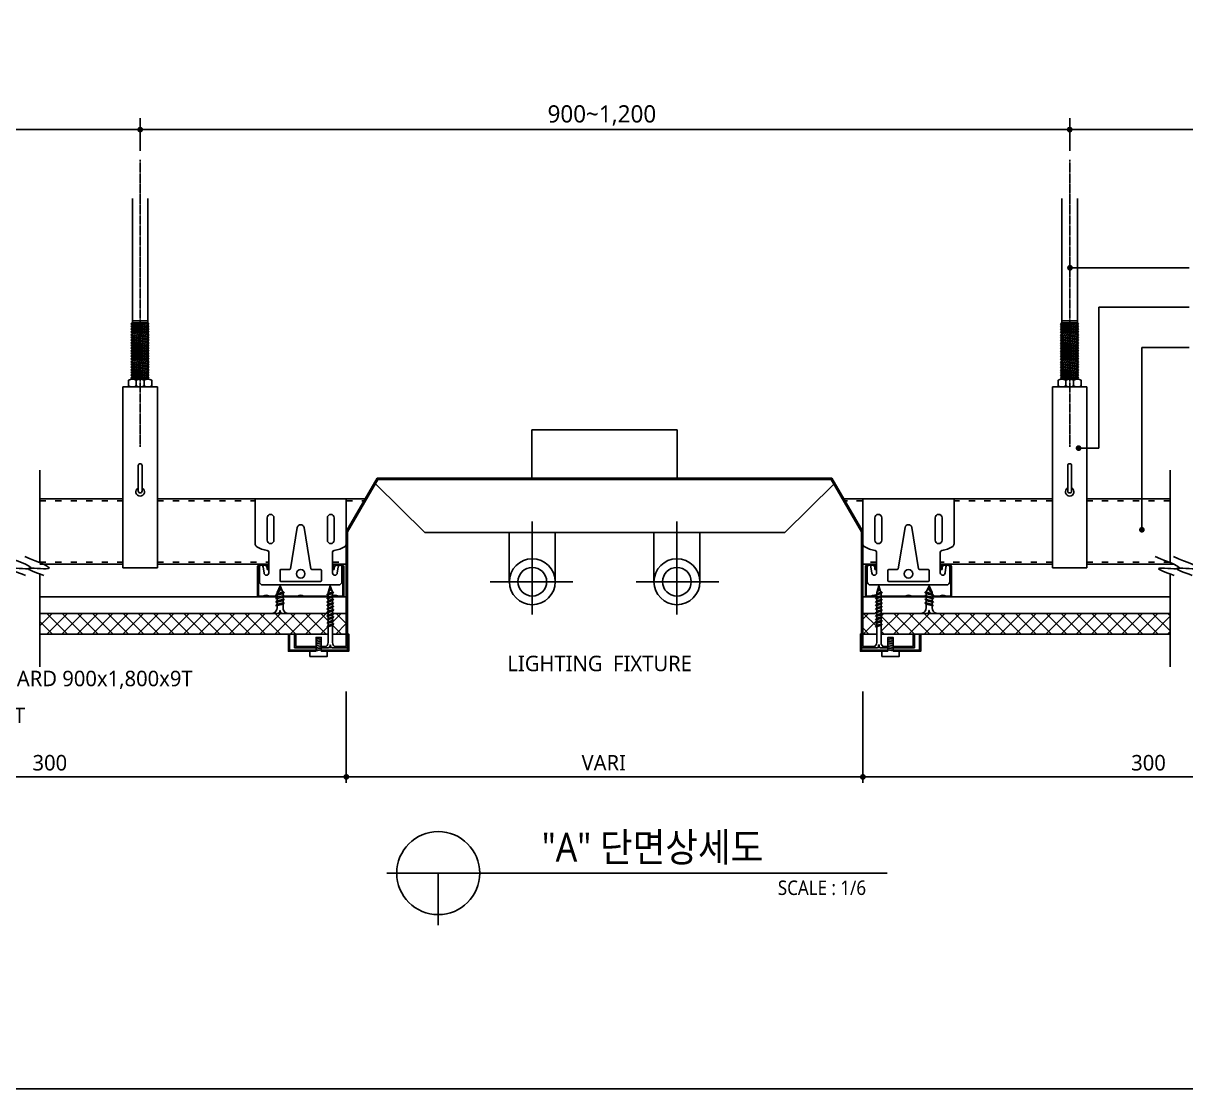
# Model space of a CAD drawing. Header units: millimetres. Extents: x 0 to 21000, y 0 to 5940.
# Drawn here: x 2739 to 4990, y 0 to 2063 of the extents above; entities that cross this region are included whole.
import ezdxf

# ---------------------------------------------------------------- set-up
doc = ezdxf.new("R2010")
doc.units = ezdxf.units.MM
for name, pattern in [('ACAD_ISO03W100', [30, 12, -18]), ('CEN', [35, 30, -2, 1, -2]), ('CENTER', [2, 1.25, -0.25, 0.25, -0.25])]:
    doc.linetypes.add(name, pattern=pattern)
for name, color, linetype in [('ANCHOR', 4, 'Continuous'), ('ANGLEMOLDING', 4, 'Continuous'), ('CARRING', 6, 'Continuous'), ('CEN', 1, 'CEN'), ('DIM', 7, 'Continuous'), ('GYPSUM', 2, 'Continuous'), ('LIG-BOLT', 1, 'Continuous'), ('LIG-CAP', 2, 'Continuous'), ('LIG2', 6, 'Continuous'), ('LIG3', 2, 'Continuous'), ('M-BAR', 2, 'Continuous'), ('M-BAR-CLIP', 4, 'Continuous'), ('MITONE', 2, 'Continuous'), ('MITONE2', 5, 'Continuous'), ('SCREW', 7, 'Continuous'), ('SCREW3점5X22', 1, 'Continuous'), ('TEXT', 3, 'Continuous')]:
    doc.layers.add(name, color=color, linetype=linetype)
doc.styles.add('GHS', font='malgun.ttf')
pattern_1 = [(45, (-2740735.746, -6276572.302), (-14.731391275, 14.731391275), []), (135, (-2740735.746, -6276572.302), (-14.731391275, -14.731391275), [])]
pattern_2 = [(45, (-2740784.407, -6276572.302), (-14.731391275, 14.731391275), []), (135, (-2740784.407, -6276572.302), (-14.731391275, -14.731391275), [])]

# ---------------------------------------------------------------- blocks, each defined once
blk = doc.blocks.new('A$C39EA2AF3')
at = {"layer": 'SCREW'}
for p, q in [((2.25, 32.12), (3.5, 35.93)), ((4.69, 32.22), (3.5, 35.93)), ((3.5, 35.93), (3.5, 33.29)), ((4.75, 31.53), (1.53, 30.49)), ((1.53, 30.49), (2.23, 31.42)), ((4.76, 29.47), (1.54, 28.43)), ((1.54, 28.43), (2.23, 29.36)), ((4.76, 27.42), (1.54, 26.38)), ((1.54, 26.38), (2.24, 27.31)), ((5.45, 32.46), (2.23, 31.42)), ((5.45, 30.41), (2.23, 29.36)), ((5.46, 28.35), (2.24, 27.31)), ((2.25, 32.12), (3.5, 33.29)), ((2.25, 32.12), (2.25, 31.42)), ((2.25, 30.72), (2.25, 29.37)), ((2.25, 28.66), (2.25, 27.31)), ((4.75, 31.53), (5.45, 32.46)), ((4.75, 31.53), (4.75, 30.18)), ((4.75, 29.47), (4.75, 28.12)), ((4.75, 27.42), (4.75, 26.07)), ((4.76, 29.47), (5.45, 30.41)), ((4.76, 27.42), (5.46, 28.35)), ((4.77, 25.37), (1.55, 24.33)), ((1.55, 24.33), (2.24, 25.26)), ((4.78, 23.32), (1.56, 22.28)), ((1.56, 22.28), (2.26, 23.21)), ((4.78, 21.27), (1.56, 20.23)), ((1.56, 20.23), (2.26, 21.16)), ((5.46, 26.3), (2.24, 25.26)), ((2.25, 26.61), (2.25, 25.26)), ((2.25, 24.55), (2.25, 23.2)), ((2.25, 22.5), (2.25, 21.14)), ((2.25, 20.45), (2.25, 19.08)), ((5.47, 24.25), (2.26, 23.21)), ((5.48, 22.2), (2.26, 21.16)), ((4.75, 25.36), (4.75, 24.02)), ((4.75, 23.31), (4.75, 21.96)), ((4.75, 21.26), (4.75, 19.91)), ((4.77, 25.37), (5.46, 26.3)), ((4.78, 23.32), (5.47, 24.25)), ((4.78, 21.27), (5.48, 22.2)), ((4.79, 19.22), (1.57, 18.18)), ((1.57, 18.18), (2.27, 19.11)), ((4.8, 17.17), (1.58, 16.13)), ((1.58, 16.13), (2.28, 17.06)), ((4.81, 15.12), (1.59, 14.08)), ((1.59, 14.08), (2.29, 15.01)), ((2.25, 18.4), (2.25, 17.02)), ((2.25, 16.34), (2.25, 14.96)), ((2.25, 14.29), (2.25, 12.9)), ((5.49, 20.15), (2.27, 19.11)), ((5.49, 18.1), (2.28, 17.06)), ((5.5, 16.05), (2.29, 15.01)), ((5.51, 14), (2.29, 12.96)), ((4.75, 19.21), (4.75, 17.86)), ((4.75, 17.15), (4.75, 15.81)), ((4.75, 15.1), (4.75, 13.75)), ((4.79, 19.22), (5.49, 20.15)), ((4.8, 17.17), (5.49, 18.1)), ((4.81, 15.12), (5.5, 16.05)), ((4.81, 13.07), (5.51, 14)), ((4.81, 13.07), (1.6, 12.03)), ((1.6, 12.03), (2.29, 12.96)), ((2.25, 12.24), (2.25, 3.18)), ((4.75, 13.05), (4.75, 3.18)), ((0, 0), (2.2, 0)), ((3.39, 1.16), (3.39, 1.58)), ((3.61, 1.16), (3.61, 1.58)), ((4.8, 0), (7, 0))]:
    blk.add_line(p, q, dxfattribs=at)
for centre, radius, start, end in [((-1.14, 3.21), 3.39, 289.60938, 359.49172), ((2.25, 1.15), 1.15, 267.52648, 0.91384), ((3.5, -4.81), 4.97, 80.61353, 99.38647), ((3.47, 1.58), 0.08, 90, 180), ((3.53, 1.58), 0.08, 0, 90), ((4.75, 1.15), 1.15, 179.08616, 272.47352), ((8.14, 3.21), 3.39, 180.50828, 250.39062)]:
    blk.add_arc(centre, radius, start, end, dxfattribs=at)
blk = doc.blocks.new('A$C5DD2461B')
at = {"layer": 'SCREW3점5X22'}
for p, q in [((2.25, 12.1), (4, 15.91)), ((4, 15.91), (4, 13.27)), ((5.66, 12.29), (4, 15.91)), ((5.75, 11.5), (1.53, 10.46)), ((1.53, 10.46), (2.23, 11.4)), ((5.76, 9.45), (1.54, 8.41)), ((1.54, 8.41), (2.23, 9.34)), ((5.76, 7.4), (1.54, 6.36)), ((1.54, 6.36), (2.24, 7.29)), ((6.45, 12.44), (2.23, 11.4)), ((6.45, 10.38), (2.23, 9.34)), ((6.46, 8.33), (2.24, 7.29)), ((2.25, 12.1), (4, 13.27)), ((2.25, 12.1), (2.25, 11.4)), ((2.25, 10.65), (2.25, 9.35)), ((2.25, 8.6), (2.25, 7.29)), ((5.75, 11.5), (6.45, 12.44)), ((5.75, 11.5), (5.75, 10.2)), ((5.75, 9.45), (5.75, 8.14)), ((5.75, 7.4), (5.75, 6.09)), ((5.76, 9.45), (6.45, 10.38)), ((5.76, 7.4), (6.46, 8.33)), ((5.77, 5.34), (1.55, 4.3)), ((1.55, 4.3), (2.24, 5.24)), ((6.46, 6.28), (2.24, 5.24)), ((2.25, 6.54), (2.25, 5.24)), ((2.25, 4.49), (2.25, 3.18)), ((3.89, 1.16), (3.89, 1.58)), ((4.11, 1.16), (4.11, 1.58)), ((5.75, 5.34), (5.75, 3.18)), ((5.77, 5.34), (6.46, 6.28)), ((0, 0), (2.7, 0)), ((5.3, 0), (8, 0))]:
    blk.add_line(p, q, dxfattribs=at)
for centre, radius, start, end in [((-1.14, 3.21), 3.39, 289.60938, 359.49172), ((2.75, 1.15), 1.15, 267.52648, 0.91384), ((4, -4.81), 4.97, 80.61353, 99.38647), ((3.97, 1.58), 0.08, 90, 180), ((4.03, 1.58), 0.08, 0, 90), ((5.25, 1.15), 1.15, 179.08616, 272.47352), ((9.14, 3.21), 3.39, 180.50828, 250.39062)]:
    blk.add_arc(centre, radius, start, end, dxfattribs=at)
blk = doc.blocks.new('A$C73C37AC0')
at = {"layer": 'LIG-BOLT'}
for p, q in [((6.5, 10.25), (3.5, 10.78)), ((6.5, 9.25), (3.5, 9.78)), ((6.5, 8.25), (3.5, 8.78)), ((6.5, 7.25), (3.5, 7.78)), ((6.5, 6.25), (3.5, 6.78)), ((6.5, 5.25), (3.5, 5.78)), ((6.5, 4.25), (3.5, 4.78)), ((6.5, 3.25), (3.5, 3.78))]:
    blk.add_line(p, q, dxfattribs=at)
for points in [[(6.5, 3), (6.5, 11), (3.5, 11), (3.5, 3)], [(3.5, 3), (0, 3), (0, 0), (10, 0), (10, 3), (6.5, 3)]]:
    blk.add_lwpolyline(points, dxfattribs=at)
blk = doc.blocks.new('A$C3D2622D9')
at = {"layer": 'M-BAR'}
for centre, major_axis, ratio, start_param, end_param in [((-0.39, 1.02), (-1.16, 0.22), 0.410883, 1.993113, 2.811456), ((-0.39, 0.52), (-1.16, 0.22), 0.410883, 1.993113, 2.811456), ((2, 0.5), (-1.4, 0), 0.357143, 4.712389, 5.955279), ((2, 0), (-1.4, 0), 0.357143, 4.712389, 5.955279)]:
    blk.add_ellipse(centre, major_axis=major_axis, ratio=ratio, start_param=start_param, end_param=end_param, dxfattribs=at)
at = {"layer": 'M-BAR', "extrusion": (0, 0, -1)}
for centre, major_axis, ratio, start_param, end_param in [((2, 0.5), (1.4, 0), 0.357143, 4.712389, 5.955279), ((2, 0), (1.4, 0), 0.357143, 4.712389, 5.955279), ((4.39, 1.02), (1.16, 0.22), 0.410883, 1.993113, 2.811456), ((4.39, 0.52), (1.16, 0.22), 0.410883, 1.993113, 2.811456)]:
    blk.add_ellipse(centre, major_axis=major_axis, ratio=ratio, start_param=start_param, end_param=end_param, dxfattribs=at)
blk = doc.blocks.new('A$C03216262')
at = {"layer": 'M-BAR'}
for p, q in [((0, 17.5), (0, 0)), ((0.5, 17), (0.5, 0.5)), ((4.5, 19), (1.5, 19)), ((4, 18.5), (2, 18.5)), ((5.5, 17), (5.5, 16)), ((6, 16), (5.5, 16)), ((6, 17.5), (6, 16)), ((44, 17.5), (44, 16)), ((44.5, 16), (44, 16)), ((44.5, 17), (44.5, 16)), ((48.5, 19), (45.5, 19)), ((48, 18.5), (46, 18.5)), ((49.5, 17), (49.5, 0.5)), ((50, 17.5), (50, 0)), ((3, 0), (0, 0)), ((3, 0.5), (0.5, 0.5)), ((23, 0.5), (9.05, 0.5)), ((23, 0), (9.05, 0)), ((34.83, 0.5), (26.97, 0.5)), ((35.21, 0), (26.97, 0)), ((43.06, 0.5), (38.75, 0.5)), ((43.06, 0), (38.75, 0)), ((49.5, 0.5), (47, 0.5)), ((50, 0), (47, 0))]:
    blk.add_line(p, q, dxfattribs=at)
for centre, start, end in [((1.5, 17.5), 90, 180), ((2, 17), 90, 180), ((4, 17), 0, 90), ((4.5, 17.5), 0, 90), ((45.5, 17.5), 90, 180), ((46, 17), 90, 180), ((48, 17), 0, 90), ((48.5, 17.5), 0, 90)]:
    blk.add_arc(centre, 1.5, start, end, dxfattribs=at)
for centre, major_axis, ratio, start_param, end_param in [((2.61, 1.03), (-1.16, 0.22), 0.410883, 1.993113, 2.811456), ((2.61, 0.53), (-1.16, 0.22), 0.410883, 1.993113, 2.811456), ((5, 0.5), (-1.4, 0), 0.357143, 4.712389, 5.955279), ((5, 0), (-1.4, 0), 0.357143, 4.712389, 5.955279)]:
    blk.add_ellipse(centre, major_axis=major_axis, ratio=ratio, start_param=start_param, end_param=end_param, dxfattribs=at)
at = {"layer": 'M-BAR', "extrusion": (0, 0, -1)}
for centre, major_axis, ratio, start_param, end_param in [((5, 0.5), (1.4, 0), 0.357143, 4.712389, 5.669617), ((5, 0), (1.4, 0), 0.357143, 4.712389, 5.955279), ((7.39, 0.53), (1.16, 0.22), 0.410883, 2.610426, 2.811456)]:
    blk.add_ellipse(centre, major_axis=major_axis, ratio=ratio, start_param=start_param, end_param=end_param, dxfattribs=at)
at = {"layer": 'M-BAR', "extrusion": (0, 0, -1), "zscale": -1}
for p in [(-27, 0), (-47, 0)]:
    blk.add_blockref('A$C3D2622D9', p, dxfattribs=at)
blk = doc.blocks.new('A$C037965EB')
at = {"layer": 'M-BAR-CLIP'}
for p, q in [((0, 50), (0, 23.93)), ((0, 50), (53, 50)), ((53, 50), (53, 23.93)), ((7, 39), (7, 26)), ((11, 39), (11, 26)), ((42, 39), (42, 26)), ((46, 39), (46, 26)), ((24.5, 33.45), (20.57, 9.42)), ((28.5, 33.45), (32.43, 9.42)), ((8, 18.99), (8, 7)), ((45, 19), (45, 7)), ((2.5, 10.4), (2.5, 2)), ((4.7, 10.4), (5.25, 7)), ((14.5, 8.5), (14.5, 2.5)), ((15, 9), (20.08, 9)), ((32.92, 9), (38, 9)), ((38.5, 8.5), (38.5, 2.5)), ((48.3, 10.4), (47.75, 7)), ((50.5, 10.4), (50.5, 2)), ((4.5, 0), (48.5, 0)), ((15, 2), (38, 2))]:
    blk.add_line(p, q, dxfattribs=at)
blk.add_circle((26.5, 6.5), 2.5, dxfattribs=at)
for centre, radius, start, end in [((9, 39), 2, 90, 180), ((9, 39), 2, 0, 90), ((44, 39), 2, 90, 180), ((44, 39), 2, 0, 90), ((26.5, 32.93), 2.07, 14.43857, 165.56143), ((2, 23.93), 2, 180, 231.43534), ((9.18, 35.2), 15.35, 236.71778, 262.34826), ((9, 26), 2, 180, 270), ((9, 26), 2, 270, 360), ((44, 26), 2, 180, 270), ((44, 26), 2, 270, 360), ((43.82, 35.2), 15.35, 277.65174, 303.28222), ((51, 23.93), 2, 308.56466, 0), ((7, 18.99), 1, 360, 82.34826), ((46, 18.99), 1, 97.65174, 180), ((3.6, 10.4), 1.1, 0, 180), ((6.62, 7), 1.38, 180, 0), ((15, 8.5), 0.5, 90, 180), ((20.08, 9.5), 0.5, 270, 350.70866), ((32.92, 9.5), 0.5, 189.29134, 270), ((38, 8.5), 0.5, 0, 90), ((46.37, 7), 1.38, 180, 360), ((49.4, 10.4), 1.1, 0, 180), ((4.5, 2), 2, 180, 270), ((15, 2.5), 0.5, 180, 270), ((38, 2.5), 0.5, 270, 0), ((48.5, 2), 2, 270, 0)]:
    blk.add_arc(centre, radius, start, end, dxfattribs=at)

msp = doc.modelspace()

# ---------------------------------------------------------------- hatches: boundary and pattern name
at = {"layer": 'MITONE2'}
h = msp.add_hatch(dxfattribs=at)
h.set_pattern_fill('ANSI37', color=256, scale=166.666667, style=0)
h.set_pattern_definition(pattern_2)
h.paths.add_polyline_path([(3329.3, 894.6), (3327.1, 893.9), (3329.3, 896.9), (3329.3, 901.5), (3327.1, 900.8), (3329.3, 903.7), (3329.3, 908.3), (3327.1, 907.6), (3329.3, 910.6), (3329.3, 915.2), (3327.1, 914.5), (3329.3, 917.5), (3329.3, 920.5), (3240.5, 920.5, -0.021586), (3240.2, 920.5), (3232.1, 920.5, -0.021586), (3231.8, 920.5), (2770.9, 920.5), (2770.9, 880.5), (3329.3, 880.5)])
h = msp.add_hatch(dxfattribs=at)
h.set_pattern_fill('ANSI37', color=256, scale=166.666667, style=0)
h.set_pattern_definition(pattern_2)
h.paths.add_polyline_path([(3364.5, 920.5), (3339.7, 920.5), (3337.6, 917.7), (3337.6, 913.4), (3340.1, 914.2), (3337.6, 910.9), (3337.6, 906.6), (3340.2, 907.4), (3337.6, 904), (3337.6, 899.7), (3340.2, 900.5), (3337.6, 897.1), (3337.6, 880.5), (3364.5, 880.5)])
h = msp.add_hatch(dxfattribs=at)
h.set_pattern_fill('ANSI37', color=256, scale=166.666667, style=0)
h.set_pattern_definition(pattern_1)
h.paths.add_polyline_path([(4391.3, 903.9), (4388.8, 907.3), (4391.3, 906.5), (4391.3, 910.8), (4388.8, 914.1), (4391.3, 913.3), (4391.3, 917.7), (4389.2, 920.5), (4364.5, 920.5), (4364.5, 880.5), (4391.3, 880.5), (4391.3, 897.1), (4388.8, 900.4), (4391.3, 899.6)])
h = msp.add_hatch(dxfattribs=at)
h.set_pattern_fill('ANSI37', color=256, scale=166.666667, style=0)
h.set_pattern_definition(pattern_1)
h.paths.add_polyline_path([(4959.4, 920.5), (4497.2, 920.5, -0.021586), (4496.8, 920.5), (4488.8, 920.5, -0.021586), (4488.5, 920.5), (4399.6, 920.5), (4399.6, 917.4), (4401.9, 914.4), (4399.6, 915.1), (4399.6, 910.5), (4401.9, 907.5), (4399.6, 908.3), (4399.6, 903.7), (4401.8, 900.7), (4399.6, 901.4), (4399.6, 896.8), (4401.8, 893.9), (4399.6, 894.6), (4399.6, 880.5), (4959.4, 880.5)])

# ---------------------------------------------------------------- linework, layer by layer
for p, q in [((2770.9, 1018.8), (2770.9, 1197.9)), ((4959.4, 1018.8), (4959.4, 1197.9)), ((2770.9, 816.8), (2770.9, 996.7)), ((4959.4, 816.8), (4959.4, 996.7))]:
    msp.add_line(p, q)
msp.add_lwpolyline([(0, 0), (8400, 0), (8400, 5940), (0, 5940)], close=True)
for points in [[(2743.6, 994), (2713.8, 1007.3), (2752, 1007.2), (2707.2, 1030.3)], [(2778.6, 994), (2748.8, 1007.3), (2787, 1007.2), (2742.2, 1030.3)], [(4967, 994), (4937.2, 1007.3), (4975.4, 1007.2), (4930.6, 1030.3)], [(5002, 994), (4972.2, 1007.3), (5010.4, 1007.2), (4965.6, 1030.3)]]:
    msp.add_spline(points, degree=3)
at = {"layer": 'ANCHOR'}
for p, q in [((2950.4, 1724), (2950.4, 1373.9)), ((2980.4, 1724), (2980.4, 1373.9)), ((4749.9, 1724), (4749.9, 1373.9)), ((4779.9, 1724), (4779.9, 1373.9)), ((2980.4, 1486.6), (2950.4, 1486.6)), ((4749.9, 1486.6), (4779.9, 1486.6)), ((2980.4, 1373.9), (2950.4, 1373.9)), ((2980.4, 1373.9), (2950.4, 1373.9)), ((2950.4, 1373.9), (2980.4, 1373.9)), ((2957.9, 1358.9), (2957.9, 1373.9)), ((2972.9, 1358.9), (2972.9, 1373.9)), ((4749.9, 1373.9), (4779.9, 1373.9)), ((4779.9, 1373.9), (4749.9, 1373.9)), ((4749.9, 1373.9), (4779.9, 1373.9)), ((4757.4, 1358.9), (4757.4, 1373.9)), ((4772.4, 1358.9), (4772.4, 1373.9)), ((2998.7, 1358.9), (2932.1, 1358.9)), ((2932.1, 1008.9), (2932.1, 1358.9)), ((2942.9, 1360.9), (2942.9, 1371.8)), ((2987.9, 1360.9), (2987.9, 1371.8)), ((2998.7, 1358.9), (2998.7, 1008.9)), ((4731.6, 1358.9), (4798.2, 1358.9)), ((4731.6, 1358.9), (4731.6, 1008.9)), ((4742.4, 1360.9), (4742.4, 1371.8)), ((4787.4, 1360.9), (4787.4, 1371.8)), ((4798.2, 1008.9), (4798.2, 1358.9)), ((2998.7, 1008.9), (2932.1, 1008.9)), ((4731.6, 1008.9), (4798.2, 1008.9))]:
    msp.add_line(p, q, dxfattribs=at)
at = {"layer": 'ANCHOR', "color": 1}
for p, q in [((2982.4, 1480.7), (2980.4, 1483.1)), ((4781.9, 1480.7), (4779.9, 1483.1)), ((2982.4, 1376.1), (2980.4, 1373.9)), ((4781.9, 1376.1), (4779.9, 1373.9))]:
    msp.add_line(p, q, dxfattribs=at)
at = {"layer": 'ANCHOR'}
for points in [[(2969.2, 1157.5), (2969.2, 1206.5, 1), (2961.6, 1206.5), (2961.6, 1157.5, 1)], [(4768.7, 1157.5), (4768.7, 1206.5, 1), (4761.1, 1206.5), (4761.1, 1157.5, 1)]]:
    msp.add_lwpolyline(points, format="xyb", close=True, dxfattribs=at)
for centre, radius, start, end in [((2950.4, 1359.3), 14.6, 58.9734, 121.0266), ((2965.4, 1359.3), 14.6, 58.9734, 121.0266), ((2980.4, 1359.3), 14.6, 58.9734, 121.0266), ((4749.9, 1359.3), 14.6, 58.9734, 121.0266), ((4764.9, 1359.3), 14.6, 58.9734, 121.0266), ((4779.9, 1359.3), 14.6, 58.9734, 121.0266), ((2950.4, 1373.4), 14.6, 238.9734, 301.0266), ((2965.4, 1373.4), 14.6, 238.9734, 301.0266), ((2980.4, 1373.4), 14.6, 238.9734, 301.0266), ((4749.9, 1373.4), 14.6, 238.9734, 301.0266), ((4764.9, 1373.4), 14.6, 238.9734, 301.0266), ((4779.9, 1373.4), 14.6, 238.9734, 301.0266), ((2965.4, 1155.9), 8.33, 117.3871, 62.6129), ((4764.9, 1155.9), 8.33, 117.3871, 62.6129)]:
    msp.add_arc(centre, radius, start, end, dxfattribs=at)
at = {"layer": 'ANGLEMOLDING', "color": 1}
for p, q in [((2950.4, 1483.1), (2947.4, 1481.1)), ((2982.4, 1475.4), (2947.4, 1481.1)), ((2950.4, 1477.8), (2947.4, 1481.1)), ((2950.4, 1477.8), (2947.4, 1475.8)), ((2982.4, 1470.2), (2947.4, 1475.8)), ((2950.4, 1472.6), (2947.4, 1475.8)), ((2950.4, 1472.6), (2947.4, 1470.6)), ((2982.4, 1465), (2947.4, 1470.6)), ((2950.4, 1467.4), (2947.4, 1470.6)), ((2950.4, 1467.4), (2947.4, 1465.4)), ((2982.4, 1459.7), (2947.4, 1465.4)), ((2950.4, 1462.1), (2947.4, 1465.4)), ((2950.4, 1483.1), (2980.4, 1483.1)), ((2980.4, 1478.5), (2950.4, 1483.1)), ((2980.4, 1478.5), (2950.4, 1483.1)), ((2980.4, 1473.2), (2950.4, 1477.8)), ((2980.4, 1473.2), (2950.4, 1477.8)), ((2980.4, 1468), (2950.4, 1472.6)), ((2980.4, 1468), (2950.4, 1472.6)), ((2980.4, 1462.8), (2950.4, 1467.4)), ((2980.4, 1462.8), (2950.4, 1467.4)), ((2982.2, 1480.9), (2967.9, 1483.1)), ((2982.4, 1480.7), (2980.4, 1478.5)), ((2982.4, 1475.4), (2980.4, 1478.5)), ((2982.4, 1475.4), (2980.4, 1473.2)), ((2982.4, 1470.2), (2980.4, 1473.2)), ((2982.4, 1470.2), (2980.4, 1468)), ((2982.4, 1465), (2980.4, 1468)), ((2982.4, 1465), (2980.4, 1462.8)), ((4749.9, 1483.1), (4746.9, 1481.1)), ((4781.9, 1475.4), (4746.9, 1481.1)), ((4749.9, 1477.8), (4746.9, 1481.1)), ((4749.9, 1477.8), (4746.9, 1475.8)), ((4781.9, 1470.2), (4746.9, 1475.8)), ((4749.9, 1472.6), (4746.9, 1475.8)), ((4749.9, 1472.6), (4746.9, 1470.6)), ((4781.9, 1465), (4746.9, 1470.6)), ((4749.9, 1467.4), (4746.9, 1470.6)), ((4749.9, 1467.4), (4746.9, 1465.4)), ((4781.9, 1459.7), (4746.9, 1465.4)), ((4749.9, 1462.1), (4746.9, 1465.4)), ((4749.9, 1483.1), (4779.9, 1483.1)), ((4779.9, 1478.5), (4749.9, 1483.1)), ((4779.9, 1478.5), (4749.9, 1483.1)), ((4779.9, 1473.2), (4749.9, 1477.8)), ((4779.9, 1473.2), (4749.9, 1477.8)), ((4779.9, 1468), (4749.9, 1472.6)), ((4779.9, 1468), (4749.9, 1472.6)), ((4779.9, 1462.8), (4749.9, 1467.4)), ((4779.9, 1462.8), (4749.9, 1467.4)), ((4781.7, 1480.9), (4767.4, 1483.1)), ((4781.9, 1480.7), (4779.9, 1478.5)), ((4781.9, 1475.4), (4779.9, 1478.5)), ((4781.9, 1475.4), (4779.9, 1473.2)), ((4781.9, 1470.2), (4779.9, 1473.2)), ((4781.9, 1470.2), (4779.9, 1468)), ((4781.9, 1465), (4779.9, 1468)), ((4781.9, 1465), (4779.9, 1462.8)), ((2950.4, 1462.1), (2947.4, 1460.1)), ((2982.4, 1454.5), (2947.4, 1460.1)), ((2950.4, 1456.9), (2947.4, 1460.1)), ((2950.4, 1456.9), (2947.4, 1454.9)), ((2982.4, 1449.3), (2947.4, 1454.9)), ((2950.4, 1451.7), (2947.4, 1454.9)), ((2950.4, 1451.7), (2947.4, 1449.7)), ((2982.4, 1444.1), (2947.4, 1449.7)), ((2950.4, 1446.5), (2947.4, 1449.7)), ((2950.4, 1446.5), (2947.4, 1444.4)), ((2982.4, 1438.8), (2947.4, 1444.4)), ((2950.4, 1441.2), (2947.4, 1444.4)), ((2950.4, 1441.2), (2947.4, 1439.2)), ((2980.4, 1457.5), (2950.4, 1462.1)), ((2980.4, 1457.5), (2950.4, 1462.1)), ((2980.4, 1452.3), (2950.4, 1456.9)), ((2980.4, 1452.3), (2950.4, 1456.9)), ((2980.4, 1452.3), (2950.4, 1456.9)), ((2980.4, 1452.3), (2950.4, 1456.9)), ((2980.4, 1447.1), (2950.4, 1451.7)), ((2980.4, 1447.1), (2950.4, 1451.7)), ((2980.4, 1441.8), (2950.4, 1446.5)), ((2980.4, 1441.8), (2950.4, 1446.5)), ((2980.4, 1436.6), (2950.4, 1441.2)), ((2980.4, 1436.6), (2950.4, 1441.2)), ((2982.4, 1459.7), (2980.4, 1462.8)), ((2982.4, 1459.7), (2980.4, 1457.5)), ((2982.4, 1454.5), (2980.4, 1457.5)), ((2982.4, 1454.5), (2980.4, 1452.3)), ((2982.4, 1449.3), (2980.4, 1452.3)), ((2982.4, 1449.3), (2980.4, 1447.1)), ((2982.4, 1444.1), (2980.4, 1447.1)), ((2982.4, 1444.1), (2980.4, 1441.8)), ((2982.4, 1438.8), (2980.4, 1441.8)), ((4749.9, 1462.1), (4746.9, 1460.1)), ((4781.9, 1454.5), (4746.9, 1460.1)), ((4749.9, 1456.9), (4746.9, 1460.1)), ((4749.9, 1456.9), (4746.9, 1454.9)), ((4781.9, 1449.3), (4746.9, 1454.9)), ((4749.9, 1451.7), (4746.9, 1454.9)), ((4749.9, 1451.7), (4746.9, 1449.7)), ((4781.9, 1444.1), (4746.9, 1449.7)), ((4749.9, 1446.5), (4746.9, 1449.7)), ((4749.9, 1446.5), (4746.9, 1444.4)), ((4781.9, 1438.8), (4746.9, 1444.4)), ((4749.9, 1441.2), (4746.9, 1444.4)), ((4749.9, 1441.2), (4746.9, 1439.2)), ((4779.9, 1457.5), (4749.9, 1462.1)), ((4779.9, 1457.5), (4749.9, 1462.1)), ((4779.9, 1452.3), (4749.9, 1456.9)), ((4779.9, 1452.3), (4749.9, 1456.9)), ((4779.9, 1452.3), (4749.9, 1456.9)), ((4779.9, 1452.3), (4749.9, 1456.9)), ((4779.9, 1447.1), (4749.9, 1451.7)), ((4779.9, 1447.1), (4749.9, 1451.7)), ((4779.9, 1441.8), (4749.9, 1446.5)), ((4779.9, 1441.8), (4749.9, 1446.5)), ((4779.9, 1436.6), (4749.9, 1441.2)), ((4779.9, 1436.6), (4749.9, 1441.2)), ((4781.9, 1459.7), (4779.9, 1462.8)), ((4781.9, 1459.7), (4779.9, 1457.5)), ((4781.9, 1454.5), (4779.9, 1457.5)), ((4781.9, 1454.5), (4779.9, 1452.3)), ((4781.9, 1449.3), (4779.9, 1452.3)), ((4781.9, 1449.3), (4779.9, 1447.1)), ((4781.9, 1444.1), (4779.9, 1447.1)), ((4781.9, 1444.1), (4779.9, 1441.8)), ((4781.9, 1438.8), (4779.9, 1441.8)), ((2982.4, 1433.6), (2947.4, 1439.2)), ((2950.4, 1436), (2947.4, 1439.2)), ((2950.4, 1436), (2947.4, 1434)), ((2982.4, 1428.4), (2947.4, 1434)), ((2950.4, 1430.8), (2947.4, 1434)), ((2950.4, 1430.8), (2947.4, 1428.8)), ((2982.4, 1423.1), (2947.4, 1428.8)), ((2950.4, 1425.5), (2947.4, 1428.8)), ((2950.4, 1425.5), (2947.4, 1423.5)), ((2982.4, 1417.9), (2947.4, 1423.5)), ((2950.4, 1420.3), (2947.4, 1423.5)), ((2950.4, 1420.3), (2947.4, 1418.3)), ((2950.4, 1415.1), (2947.4, 1418.3)), ((2982.4, 1412.7), (2947.4, 1418.3)), ((2980.4, 1431.4), (2950.4, 1436)), ((2980.4, 1431.4), (2950.4, 1436)), ((2980.4, 1426.2), (2950.4, 1430.8)), ((2980.4, 1426.2), (2950.4, 1430.8)), ((2980.4, 1426.2), (2950.4, 1430.8)), ((2980.4, 1426.2), (2950.4, 1430.8)), ((2980.4, 1420.9), (2950.4, 1425.5)), ((2980.4, 1420.9), (2950.4, 1425.5)), ((2980.4, 1415.7), (2950.4, 1420.3)), ((2980.4, 1415.7), (2950.4, 1420.3)), ((2982.4, 1438.8), (2980.4, 1436.6)), ((2982.4, 1433.6), (2980.4, 1436.6)), ((2982.4, 1433.6), (2980.4, 1431.4)), ((2982.4, 1428.4), (2980.4, 1431.4)), ((2982.4, 1428.4), (2980.4, 1426.2)), ((2982.4, 1423.1), (2980.4, 1426.2)), ((2982.4, 1423.1), (2980.4, 1420.9)), ((2982.4, 1417.9), (2980.4, 1420.9)), ((2982.4, 1417.9), (2980.4, 1415.7)), ((4781.9, 1433.6), (4746.9, 1439.2)), ((4749.9, 1436), (4746.9, 1439.2)), ((4749.9, 1436), (4746.9, 1434)), ((4781.9, 1428.4), (4746.9, 1434)), ((4749.9, 1430.8), (4746.9, 1434)), ((4749.9, 1430.8), (4746.9, 1428.8)), ((4781.9, 1423.1), (4746.9, 1428.8)), ((4749.9, 1425.5), (4746.9, 1428.8)), ((4749.9, 1425.5), (4746.9, 1423.5)), ((4781.9, 1417.9), (4746.9, 1423.5)), ((4749.9, 1420.3), (4746.9, 1423.5)), ((4749.9, 1420.3), (4746.9, 1418.3)), ((4749.9, 1415.1), (4746.9, 1418.3)), ((4781.9, 1412.7), (4746.9, 1418.3)), ((4779.9, 1431.4), (4749.9, 1436)), ((4779.9, 1431.4), (4749.9, 1436)), ((4779.9, 1426.2), (4749.9, 1430.8)), ((4779.9, 1426.2), (4749.9, 1430.8)), ((4779.9, 1426.2), (4749.9, 1430.8)), ((4779.9, 1426.2), (4749.9, 1430.8)), ((4779.9, 1420.9), (4749.9, 1425.5)), ((4779.9, 1420.9), (4749.9, 1425.5)), ((4779.9, 1415.7), (4749.9, 1420.3)), ((4779.9, 1415.7), (4749.9, 1420.3)), ((4781.9, 1438.8), (4779.9, 1436.6)), ((4781.9, 1433.6), (4779.9, 1436.6)), ((4781.9, 1433.6), (4779.9, 1431.4)), ((4781.9, 1428.4), (4779.9, 1431.4)), ((4781.9, 1428.4), (4779.9, 1426.2)), ((4781.9, 1423.1), (4779.9, 1426.2)), ((4781.9, 1423.1), (4779.9, 1420.9)), ((4781.9, 1417.9), (4779.9, 1420.9)), ((4781.9, 1417.9), (4779.9, 1415.7)), ((2950.4, 1415.1), (2947.4, 1413.1)), ((2982.4, 1407.4), (2947.4, 1413.1)), ((2950.4, 1409.8), (2947.4, 1413.1)), ((2950.4, 1409.8), (2947.4, 1407.8)), ((2982.4, 1402.2), (2947.4, 1407.8)), ((2950.4, 1404.6), (2947.4, 1407.8)), ((2950.4, 1404.6), (2947.4, 1402.6)), ((2982.4, 1397), (2947.4, 1402.6)), ((2950.4, 1399.4), (2947.4, 1402.6)), ((2950.4, 1399.4), (2947.4, 1397.4)), ((2982.4, 1391.8), (2947.4, 1397.4)), ((2950.4, 1394.2), (2947.4, 1397.4)), ((2980.4, 1410.5), (2950.4, 1415.1)), ((2980.4, 1410.5), (2950.4, 1415.1)), ((2980.4, 1405.2), (2950.4, 1409.8)), ((2980.4, 1405.2), (2950.4, 1409.8)), ((2980.4, 1400), (2950.4, 1404.6)), ((2980.4, 1400), (2950.4, 1404.6)), ((2980.4, 1400), (2950.4, 1404.6)), ((2980.4, 1400), (2950.4, 1404.6)), ((2980.4, 1394.8), (2950.4, 1399.4)), ((2980.4, 1394.8), (2950.4, 1399.4)), ((2982.4, 1412.7), (2980.4, 1415.7)), ((2982.4, 1412.7), (2980.4, 1410.5)), ((2982.4, 1407.4), (2980.4, 1410.5)), ((2982.4, 1407.4), (2980.4, 1405.2)), ((2982.4, 1402.2), (2980.4, 1405.2)), ((2982.4, 1402.2), (2980.4, 1400)), ((2982.4, 1397), (2980.4, 1400)), ((2982.4, 1397), (2980.4, 1394.8)), ((4749.9, 1415.1), (4746.9, 1413.1)), ((4781.9, 1407.4), (4746.9, 1413.1)), ((4749.9, 1409.8), (4746.9, 1413.1)), ((4749.9, 1409.8), (4746.9, 1407.8)), ((4781.9, 1402.2), (4746.9, 1407.8)), ((4749.9, 1404.6), (4746.9, 1407.8)), ((4749.9, 1404.6), (4746.9, 1402.6)), ((4781.9, 1397), (4746.9, 1402.6)), ((4749.9, 1399.4), (4746.9, 1402.6)), ((4749.9, 1399.4), (4746.9, 1397.4)), ((4781.9, 1391.8), (4746.9, 1397.4)), ((4749.9, 1394.2), (4746.9, 1397.4)), ((4779.9, 1410.5), (4749.9, 1415.1)), ((4779.9, 1410.5), (4749.9, 1415.1)), ((4779.9, 1405.2), (4749.9, 1409.8)), ((4779.9, 1405.2), (4749.9, 1409.8)), ((4779.9, 1400), (4749.9, 1404.6)), ((4779.9, 1400), (4749.9, 1404.6)), ((4779.9, 1400), (4749.9, 1404.6)), ((4779.9, 1400), (4749.9, 1404.6)), ((4779.9, 1394.8), (4749.9, 1399.4)), ((4779.9, 1394.8), (4749.9, 1399.4)), ((4781.9, 1412.7), (4779.9, 1415.7)), ((4781.9, 1412.7), (4779.9, 1410.5)), ((4781.9, 1407.4), (4779.9, 1410.5)), ((4781.9, 1407.4), (4779.9, 1405.2)), ((4781.9, 1402.2), (4779.9, 1405.2)), ((4781.9, 1402.2), (4779.9, 1400)), ((4781.9, 1397), (4779.9, 1400)), ((4781.9, 1397), (4779.9, 1394.8)), ((2950.4, 1394.2), (2947.4, 1392.1)), ((2982.4, 1386.5), (2947.4, 1392.1)), ((2950.4, 1388.9), (2947.4, 1392.1)), ((2950.4, 1388.9), (2947.4, 1386.9)), ((2982.4, 1381.3), (2947.4, 1386.9)), ((2950.4, 1383.7), (2947.4, 1386.9)), ((2950.4, 1383.7), (2947.4, 1381.7)), ((2982.4, 1376.1), (2947.4, 1381.7)), ((2950.4, 1378.5), (2947.4, 1381.7)), ((2950.4, 1378.5), (2947.4, 1376.4)), ((2949.9, 1373.8), (2947.4, 1376.4)), ((2963.6, 1373.9), (2947.4, 1376.4)), ((2980.4, 1389.5), (2950.4, 1394.2)), ((2980.4, 1389.5), (2950.4, 1394.2)), ((2980.4, 1384.3), (2950.4, 1388.9)), ((2980.4, 1384.3), (2950.4, 1388.9)), ((2980.4, 1379.1), (2950.4, 1383.7)), ((2980.4, 1379.1), (2950.4, 1383.7)), ((2980.4, 1373.9), (2950.4, 1378.5)), ((2982.4, 1391.8), (2980.4, 1394.8)), ((2982.4, 1391.8), (2980.4, 1389.5)), ((2982.4, 1386.5), (2980.4, 1389.5)), ((2982.4, 1386.5), (2980.4, 1384.3)), ((2982.4, 1381.3), (2980.4, 1384.3)), ((2982.4, 1381.3), (2980.4, 1379.1)), ((2982.4, 1376.1), (2980.4, 1379.1)), ((4749.9, 1394.2), (4746.9, 1392.1)), ((4781.9, 1386.5), (4746.9, 1392.1)), ((4749.9, 1388.9), (4746.9, 1392.1)), ((4749.9, 1388.9), (4746.9, 1386.9)), ((4781.9, 1381.3), (4746.9, 1386.9)), ((4749.9, 1383.7), (4746.9, 1386.9)), ((4749.9, 1383.7), (4746.9, 1381.7)), ((4781.9, 1376.1), (4746.9, 1381.7)), ((4749.9, 1378.5), (4746.9, 1381.7)), ((4749.9, 1378.5), (4746.9, 1376.4)), ((4749.4, 1373.8), (4746.9, 1376.4)), ((4763.1, 1373.9), (4746.9, 1376.4)), ((4779.9, 1389.5), (4749.9, 1394.2)), ((4779.9, 1389.5), (4749.9, 1394.2)), ((4779.9, 1384.3), (4749.9, 1388.9)), ((4779.9, 1384.3), (4749.9, 1388.9)), ((4779.9, 1379.1), (4749.9, 1383.7)), ((4779.9, 1379.1), (4749.9, 1383.7)), ((4779.9, 1373.9), (4749.9, 1378.5)), ((4781.9, 1391.8), (4779.9, 1394.8)), ((4781.9, 1391.8), (4779.9, 1389.5)), ((4781.9, 1386.5), (4779.9, 1389.5)), ((4781.9, 1386.5), (4779.9, 1384.3)), ((4781.9, 1381.3), (4779.9, 1384.3)), ((4781.9, 1381.3), (4779.9, 1379.1)), ((4781.9, 1376.1), (4779.9, 1379.1))]:
    msp.add_line(p, q, dxfattribs=at)
at = {"layer": 'CARRING'}
for p, q in [((2770.9, 1142.2), (2932.1, 1142.2)), ((2998.7, 1142.2), (3187.8, 1142.2)), ((3364.5, 1142.2), (3402.6, 1142.2)), ((4364.5, 1142.2), (4327.7, 1142.2)), ((4731.6, 1142.2), (4541.1, 1142.2)), ((4959.4, 1142.2), (4798.2, 1142.2)), ((2770.9, 1015.5), (2932.1, 1015.5)), ((2998.7, 1015.5), (3214.5, 1015.5)), ((3337.8, 1015.5), (3365.8, 1015.5)), ((4391.1, 1015.5), (4364.5, 1015.5)), ((4731.6, 1015.5), (4514.5, 1015.5)), ((4966.7, 1015.5), (4798.2, 1015.5))]:
    msp.add_line(p, q, dxfattribs=at)
at = {"layer": 'CARRING', "color": 1, "linetype": 'ACAD_ISO03W100'}
for p, q in [((2770.9, 1138.2), (2932.1, 1138.2)), ((2998.7, 1138.2), (3187.8, 1138.2)), ((3364.5, 1138.2), (3400.2, 1138.2)), ((4364.5, 1138.2), (4330, 1138.2)), ((4731.6, 1138.2), (4541.1, 1138.2)), ((4959.4, 1138.2), (4798.2, 1138.2)), ((2770.9, 1019.5), (2932.1, 1019.5)), ((2998.7, 1019.5), (3214.5, 1019.5)), ((3337.8, 1019.5), (3365.8, 1019.5)), ((4391.1, 1019.5), (4364.5, 1019.5)), ((4731.6, 1019.5), (4514.5, 1019.5)), ((4959.4, 1019.5), (4798.2, 1019.5))]:
    msp.add_line(p, q, dxfattribs=at)
at = {"layer": 'CEN', "linetype": 'CENTER'}
for p, q in [((2965.4, 1243.2), (2965.4, 1798.9)), ((4764.9, 1243.2), (4764.9, 1798.9))]:
    msp.add_line(p, q, dxfattribs=at)
at = {"layer": 'DIM'}
for p, q in [((2965.4, 1816), (2965.4, 1879.4)), ((4764.9, 1816), (4764.9, 1879.4)), ((1045.7, 1857.2), (6684.6, 1857.2)), ((3364.5, 769.4), (3364.5, 592.2)), ((4364.5, 769.4), (4364.5, 592.2)), ((2244.1, 603.9), (3359.1, 603.9)), ((3359.1, 603.9), (4371.1, 603.9)), ((5486.1, 603.9), (4371.1, 603.9))]:
    msp.add_line(p, q, dxfattribs=at)
at = {"layer": 'DIM', "const_width": 5.56}
for points in [[(2962.6, 1857.2, 1), (2968.2, 1857.2, 1)], [(4767.7, 1857.2, -1), (4762.1, 1857.2, -1)], [(3367.3, 603.9, -1), (3361.7, 603.9, -1)], [(4361.7, 603.9, 1), (4367.3, 603.9, 1)]]:
    msp.add_lwpolyline(points, format="xyb", close=True, dxfattribs=at)
at = {"layer": 'GYPSUM'}
for p, q in [((2770.9, 952.2), (3230.3, 952.2)), ((3242.1, 952.2), (3364.5, 952.2)), ((3364.5, 952.2), (3364.5, 920.5)), ((4391.2, 952.2), (4364.5, 952.2)), ((4364.5, 952.2), (4364.5, 920.5)), ((4486.8, 952.2), (4399.6, 952.2)), ((4959.4, 952.2), (4498.6, 952.2))]:
    msp.add_line(p, q, dxfattribs=at)
at = {"layer": 'LIG-CAP'}
for points in [[(3305.8, 849.5), (3254.8, 849.5), (3254.8, 880.5), (3252.5, 880.5), (3252.5, 847.2), (3305.8, 847.2)], [(3315.8, 847.2), (3369.1, 847.2), (3369.1, 880.5), (3366.8, 880.5), (3366.8, 849.5), (3315.8, 849.5)], [(4413.1, 847.2), (4359.8, 847.2), (4359.8, 880.5), (4362.1, 880.5), (4362.1, 849.5), (4413.1, 849.5)], [(4423.1, 849.5), (4474.1, 849.5), (4474.1, 880.5), (4476.5, 880.5), (4476.5, 847.2), (4423.1, 847.2)]]:
    msp.add_lwpolyline(points, dxfattribs=at)
at = {"layer": 'LIG2', "color": 3}
for p, q in [((3366.8, 1078.6), (3425.8, 1179.6)), ((3420.9, 1171.2), (3516.7, 1076.9)), ((3425.8, 1179.6), (4303.1, 1179.6)), ((4308.6, 1170.4), (4213.6, 1076.9)), ((4362.1, 1078.6), (4303.1, 1179.6)), ((3366.8, 1078.6), (3366.8, 853.9)), ((3516.7, 1076.9), (4213.6, 1076.9)), ((3680, 981.7), (3680, 1076.9)), ((3768.9, 981.7), (3768.9, 1076.9)), ((3960, 981.7), (3960, 1076.9)), ((4048.9, 981.7), (4048.9, 1076.9)), ((4362.1, 1078.6), (4362.1, 853.9)), ((3264.5, 880.5), (3264.5, 853.9)), ((4464.5, 880.5), (4464.5, 853.9)), ((3264.5, 853.9), (3305.8, 853.9)), ((3315.8, 853.9), (3321.8, 853.9)), ((3345.1, 853.9), (3366.8, 853.9)), ((4383.8, 853.9), (4362.1, 853.9)), ((4413.1, 853.9), (4407.1, 853.9)), ((4464.5, 853.9), (4423.1, 853.9))]:
    msp.add_line(p, q, dxfattribs=at)
at = {"layer": 'LIG2', "color": 1}
for p, q in [((3724.5, 1098.2), (3724.5, 918.6)), ((4004.5, 1098.2), (4004.5, 918.6)), ((3803.2, 981.7), (3643.2, 981.7)), ((3925.8, 981.7), (4085.8, 981.7))]:
    msp.add_line(p, q, dxfattribs=at)
at = {"layer": 'LIG2', "color": 3}
for centre, radius in [((3724.5, 981.7), 44.4), ((4004.5, 981.7), 44.4), ((3724.5, 981.7), 27.8), ((4004.5, 981.7), 27.8)]:
    msp.add_circle(centre, radius, dxfattribs=at)
at = {"layer": 'LIG3'}
for p, q in [((3723.6, 1276.1), (3723.6, 1182)), ((3723.6, 1276.1), (4005.3, 1276.1)), ((4005.3, 1276.1), (4005.3, 1182)), ((3364.5, 1079.2), (3424.5, 1182)), ((3424.5, 1182), (4304.5, 1182)), ((4364.5, 1079.2), (4304.5, 1182)), ((3364.5, 1079.2), (3364.5, 856.2)), ((4364.5, 1079.2), (4364.5, 856.2)), ((3266.8, 880.5), (3264.5, 880.5)), ((3266.8, 856.2), (3266.8, 880.5)), ((4462.1, 880.5), (4464.5, 880.5)), ((4462.1, 856.2), (4462.1, 880.5)), ((3305.8, 856.2), (3266.8, 856.2)), ((3325.6, 856.2), (3315.8, 856.2)), ((3364.5, 856.2), (3341.4, 856.2)), ((4364.5, 856.2), (4387.6, 856.2)), ((4403.4, 856.2), (4413.1, 856.2)), ((4423.1, 856.2), (4462.1, 856.2))]:
    msp.add_line(p, q, dxfattribs=at)
at = {"layer": 'MITONE'}
for p, q in [((2770.9, 920.5), (3329.3, 920.5)), ((3337.6, 920.5), (3338.7, 920.5)), ((3339.8, 920.5), (3364.5, 920.5)), ((3364.5, 880.5), (3364.5, 920.5)), ((4389.2, 920.5), (4364.5, 920.5)), ((4364.5, 880.5), (4364.5, 920.5)), ((4391.3, 920.5), (4390.2, 920.5)), ((4959.4, 920.5), (4399.6, 920.5)), ((2770.9, 880.5), (3329.3, 880.5)), ((3337.6, 880.5), (3364.5, 880.5)), ((4391.3, 880.5), (4364.5, 880.5)), ((4959.4, 880.5), (4399.6, 880.5))]:
    msp.add_line(p, q, dxfattribs=at)
at = {"layer": 'TEXT', "color": 1}
for p, q in [((4996.2, 1589.7), (4765.5, 1589.7)), ((4996.2, 1513.2), (4821.3, 1513.2)), ((4821.3, 1513.2), (4821.3, 1240.4)), ((4904.7, 1435.4), (4996.2, 1435.4)), ((4904.7, 1082.3), (4904.7, 1435.4)), ((4821.3, 1240.4), (4782.1, 1240.4))]:
    msp.add_line(p, q, dxfattribs=at)
at = {"layer": 'TEXT'}
for p, q in [((3442.7, 417.5), (4411.8, 417.5)), ((3542.4, 417.5), (3542.4, 316.8))]:
    msp.add_line(p, q, dxfattribs=at)
at = {"layer": 'TEXT', "color": 1, "const_width": 5.56}
for points in [[(4768.3, 1589.7, -1), (4762.7, 1589.7, -1)], [(4784.9, 1240.4, -1), (4779.3, 1240.4, -1)], [(4907.4, 1082.3, -1), (4901.9, 1082.3, -1)]]:
    msp.add_lwpolyline(points, format="xyb", close=True, dxfattribs=at)
at = {"layer": 'TEXT'}
msp.add_circle((3542.4, 417.5), 80.4, dxfattribs=at)

# ---------------------------------------------------------------- block references
at = {"layer": 'LIG-BOLT'}
for p, xscale, yscale, zscale in [((3327.5, 837.2), -3.33333333209157, 3.33333333581686, 3.333333333333333), ((4401.5, 837.2), 3.33333333209157, 3.33333333209157, 3.33333333209157)]:
    msp.add_blockref('A$C73C37AC0', p, dxfattribs=dict(at, xscale=xscale, yscale=yscale, zscale=zscale))
at = {"layer": 'M-BAR'}
for p, xscale, yscale, zscale in [((3359.5, 952.2), -3.33333333209157, 3.33333333581686, 3.333333333333333), ((4369.5, 952.2), 3.33333333209157, 3.33333333209157, 3.33333333209157)]:
    msp.add_blockref('A$C03216262', p, dxfattribs=dict(at, xscale=xscale, yscale=yscale, zscale=zscale))
at = {"layer": 'M-BAR-CLIP'}
for p, xscale, yscale, zscale in [((3187.8, 975.5), 3.33333333209157, 3.33333333209157, 3.33333333209157), ((4541.1, 975.5), -3.33333333209157, 3.33333333581686, 3.333333333333333)]:
    msp.add_blockref('A$C037965EB', p, dxfattribs=dict(at, xscale=xscale, yscale=yscale, zscale=zscale))
at = {"layer": 'SCREW', "xscale": 3.33333333209157, "yscale": 3.33333333209157, "zscale": 3.33333333209157}
for p in [(3321.8, 853.9), (4383.8, 853.8)]:
    msp.add_blockref('A$C39EA2AF3', p, dxfattribs=at)
at = {"layer": 'SCREW3점5X22'}
for p, xscale, yscale, zscale in [((3222.8, 920.5), 3.33333333209157, 3.33333333209157, 3.33333333209157), ((4506.1, 920.5), -3.33333333209157, 3.33333333581686, 3.333333333333333)]:
    msp.add_blockref('A$C5DD2461B', p, dxfattribs=dict(at, xscale=xscale, yscale=yscale, zscale=zscale))

# ---------------------------------------------------------------- texts
at = {"layer": 'DIM', "color": 3, "style": 'GHS'}
for s, p in [('VARI', (3819.9, 616.3)), ('300', (4884, 616.3))]:
    msp.add_text(s, height=30, dxfattribs=at).set_placement(p)
at = {"layer": 'TEXT', "style": 'GHS'}
for s, height, p in [('900~1,200', 33.33, (3754.1, 1871)), ('LIGHTING  FIXTURE', 30, (3676.3, 808.5)), ('GYPSUM BOARD 900x1,800x9T', 30, (2500.9, 779.4)), ('300x600x12T', 30, (2500.9, 708.2))]:
    msp.add_text(s, height=height, dxfattribs=at).set_placement(p)
at = {"layer": 'TEXT', "color": 3, "style": 'GHS'}
msp.add_text('300', height=30, dxfattribs=at).set_placement((2757, 616.3))
at = {"layer": 'TEXT', "style": 'GHS', "width": 0.9}
for s, height, p in [('"A" 단면상세도', 56, (3743, 439.6)), ('SCALE : 1/6', 28, (4199.9, 375.2))]:
    msp.add_text(s, height=height, dxfattribs=at).set_placement(p)

doc.saveas('drawing.dxf')
